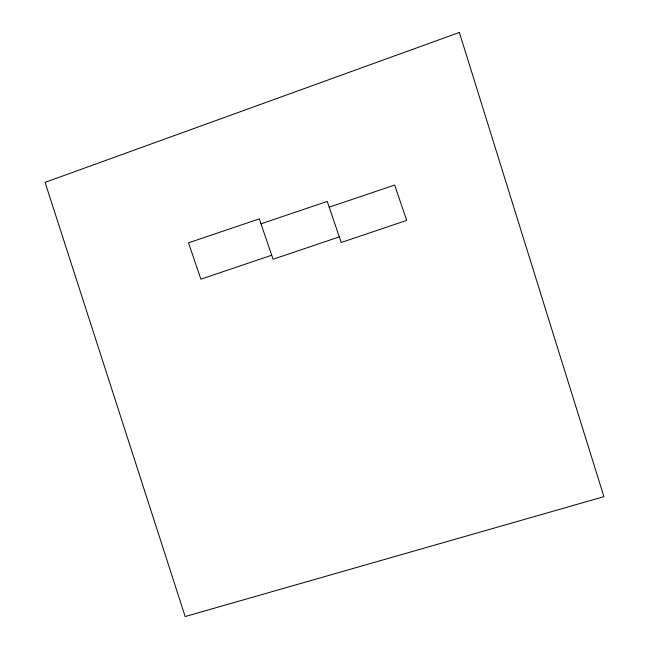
<?xml version="1.0" encoding="UTF-8"?>
<svg xmlns="http://www.w3.org/2000/svg" width="649" height="649" viewBox="0 0 649 649"><rect width="100%" height="100%" fill="white"/><g stroke="black" fill="none" stroke-linecap="round" stroke-linejoin="round"><path stroke-width="0.97" d="M261.012 223.816L327.25 201.425L341.212 242.515L406.68 220.384L394.673 185.054L329.205 207.177M271.688 255.244L200.874 279.175L188.51 242.815L259.332 218.875L273.059 259.267L339.297 236.877M459.362 32.45L45.081 182.369L185.168 616.55L603.919 496.663L459.362 32.45"/></g></svg>
